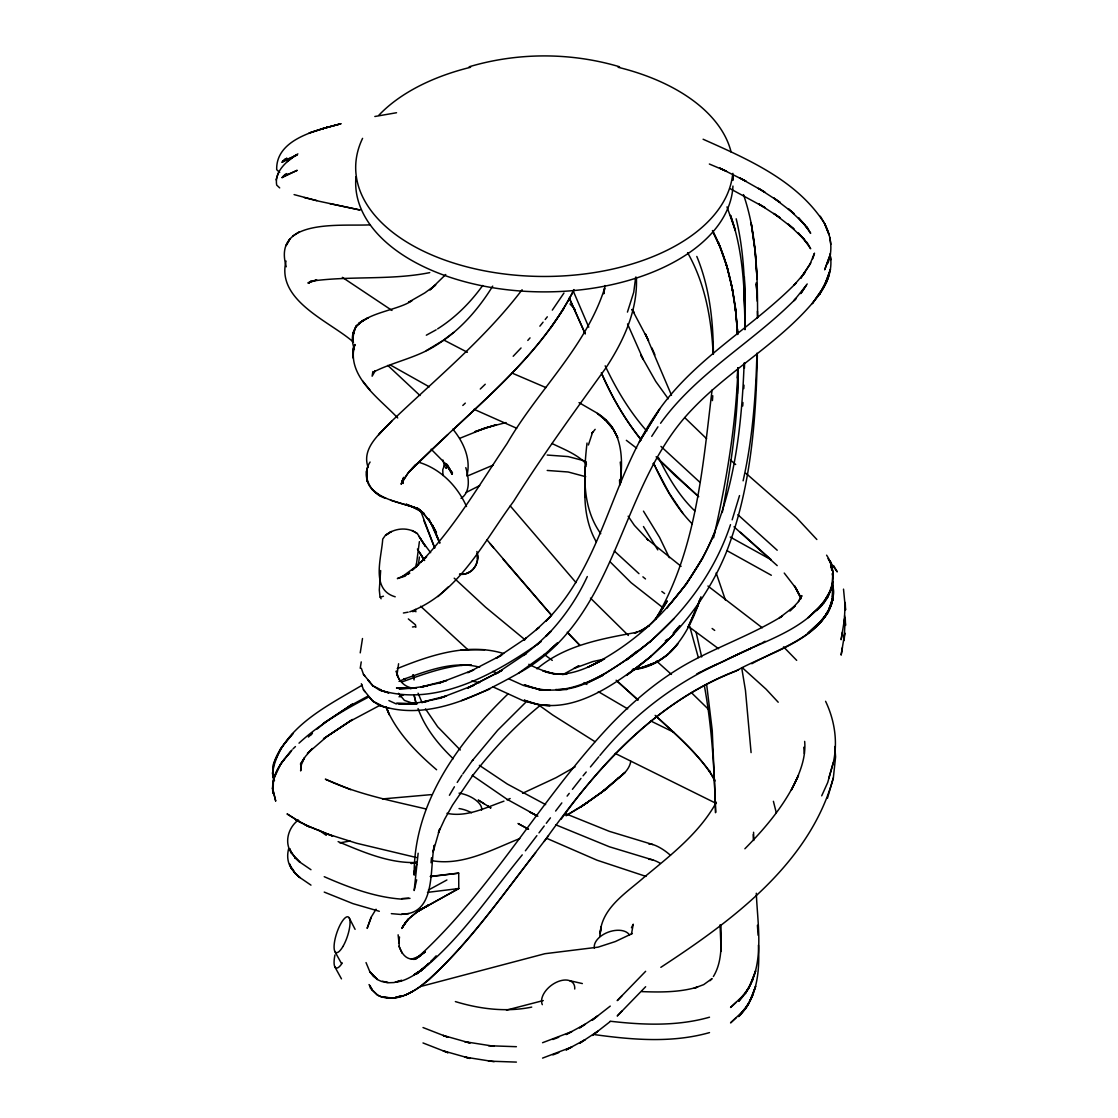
<?xml version="1.0" encoding="UTF-8"?>
<svg xmlns="http://www.w3.org/2000/svg" width="1118" height="1118" viewBox="0 0 1118 1118"><rect width="100%" height="100%" fill="white"/><g stroke="black" fill="none" stroke-linecap="round" stroke-linejoin="round"><path stroke-width="1.5" d="M744.909 329.251L744.308 276.677L745.049 305.997M745.007 329.712L744.308 292.091L745.133 325.1C744.56 288.206 743.009 250.418 730.515 215.327L735.392 230.601L726.98 206.9M586.042 466.527L586.293 461.804M416.469 566.91L416.497 563.821L416.301 567.203M757.599 317.54C757.445 276.356 757.082 233.941 743.484 194.602M587.02 443.049C583.512 473.543 581.877 507.432 600.757 533.677M584.966 481.634L585.189 467.114M584.966 497.035L585.189 482.515C583.875 502.876 585.986 523.937 596.327 541.937M737.964 367.71C736.077 425.092 726.379 481.984 713.55 537.856M738.201 367.976C738.243 416.567 731.242 464.822 722.284 512.477M738.09 371.819L738.146 369.052M737.768 368.171L737.489 378.247L737.768 367.99M737.489 393.662L738.173 368.004M744.155 362.987C741.639 429.647 733.897 498.335 702.551 558.287L686.2 584.169L666.887 607.94L686.2 584.169L702.551 558.287M744.434 368.213L744.574 363.126M756.942 353.19C755.768 395.982 752.596 438.997 743.107 480.81M757.347 354.853C756.006 421.766 750.681 489.964 726.099 552.865C705.779 602.42 670.059 644.723 626.415 675.44L650.928 656.42L650.187 657.118L673.958 634.046M477.148 553.592C480.111 564.394 470.888 576.077 459.498 574.191M619.875 484.234C623.662 458.967 622.488 427.928 597.417 413.506L605.984 420.55L613.181 429.13L617.765 437.683L611.812 426.894L613.181 429.13L604.992 419.516L605.984 420.55L597.892 413.548L579.026 402.634M416.497 563.821L419.39 541.629M620.7 482.85L621.287 472.648L620.266 462.083M742.729 405.988L742.939 402.522M743.763 388.631L743.973 385.165M273.072 769.645C281.946 727.413 328.357 705.388 362.274 685.11M273.072 785.046C273.491 771.196 283.357 759.877 292.077 749.94M301.008 765.369L300.658 770.931L301.413 764.628L304.403 757.822L300.435 764.237L305.396 756.481L312.481 748.473L307.394 753.462L327.294 736.217L352.491 719.489L323.479 738.774L350.535 720.886L349.012 721.795L380.218 705.165M832.071 600.324C823.211 635.89 779.889 647.769 751.813 663.743M832.295 596.942L832.98 586.838C834.042 598.326 831.065 610.121 823.267 618.827C830.269 608.905 835.677 597.208 832.658 584.854C837.843 636.519 769.771 651.179 735.49 671.261C662.401 699.672 606.068 756.523 561.138 819.187M712.068 390C702.705 467.771 696.276 550.853 655.358 619.47L667.306 600.953C660.095 612.734 652.563 625.926 639.244 631.614L649.39 625.521L642.319 630.049L634.451 633.067L637.302 632.215C602.113 638.741 565.275 644.89 536.975 668.857M712.418 400.579L712.767 395.744M431.031 862.747L431.492 857.758M288.71 848.506C286.851 855.326 287.34 862.844 291.672 868.672L289.646 864.032L291.532 868.728L295.278 873.507L299.945 877.588L294.9 872.892L291.826 868.113L295.278 873.507L294.9 872.892L299.149 877.057L310.972 885.135M828.787 778.198L833.357 762.434C837.927 741.667 834.671 720.369 825.587 701.293M827.418 798.336L833.357 777.835L835.579 756.886L834.797 746.517M588.403 444.992L592.652 432.149L591.813 433.463L595.139 429.34M635.709 277.068L633.738 292.231L627.436 312.104M380.651 570.543L379.295 590.011L380.05 597.222M398.651 943.354L399.517 936.982M418.356 565.303L419.39 557.03M396.904 675.565L398.595 663.743M599.807 935.864L601.135 926.808L600.142 933.6C601.554 907.9 626.541 892.751 643.954 877.392C670.674 855.242 699.379 833.19 716.386 802.263M605.034 285.523L603.776 293.796L604.628 288.276C585.804 347.418 537.576 390.629 507.055 443.58C479.79 483.982 455.012 526.676 421.039 561.991L426.615 556.75L412.221 570.222L417.908 565.107L402.815 576.217L409.761 573.143L397.365 578.593L405.415 576.063M360.234 652.87L362.498 638.518M360.234 668.271L361.24 661.898M372.867 371.553L372.126 376.193L375.215 370.91L374.013 371.749C394.151 361.645 417.042 357.69 436.16 345.224C459.666 330.746 478.322 309.462 492.717 286.11M402.62 481.872L403.235 478.141L401.082 484.262L407.958 473.18L415.658 464.906L408.867 471.992C465.94 413.716 535.284 364.244 573.786 290.442M418.146 853.244L414.163 890.543L416.679 879.838M842.427 632.159L841.127 639.692L844.761 617.583L844.104 625.172L845.236 602.49L845.515 610.023L843.517 589.13M842.427 647.574L841.127 655.092L844.761 632.984L844.104 640.572L845.236 617.891L845.515 625.423L844.593 615.78M631.446 934.215L633.249 924.223L631.446 927.702M369.667 697.52L372.643 701.056L379.519 705.542L388.826 708.323L380.581 705.654C427.719 721.417 477.889 695.983 518.263 673.371C619.372 618.478 617.457 486.735 692 409.579C731.396 367.934 784.319 340.347 819.382 294.481C827.655 282.952 833.217 268.376 829.975 254.107L830.814 259.781M739.515 495.581L732.15 519.842M368.339 465.186C357.257 496.755 397.659 501.283 417.964 508.676L406.1 504.176L418.048 509.403L424.183 513.637L418.384 508.886L424.63 514.839L430.737 522.875L436.467 532.965L433.756 527.64M833.357 762.434L827.711 782.53L821.702 795.82M833.357 777.835C809.684 863.851 731.997 920.701 660.836 967.336M446.962 465.172L446.026 468.4L447.186 464.375M466.751 475.989C471.475 459.302 463.341 441.862 452.832 429.13M354.56 345.196C346.342 376.347 379.435 398.357 397.715 417.978M416.679 864.438L414.023 872.641L415.519 867.638L414.163 875.142C413.478 803.227 458.254 741.975 507.907 694.04M279.696 187.908L276.691 185.085C274.189 171.222 287.326 160.489 297.863 153.879M812.772 258.733L814.505 253.269M752.875 979.634L745.217 993.734L749.116 987.487L738.732 1001.085C766.808 972.786 757.697 928.876 756.313 893.24M752.875 995.034L745.217 1009.135L749.116 1002.888L738.732 1016.5C757.711 998.15 759.807 969.963 758.423 945.129M414.023 872.641L415.323 868.644M276.062 179.844L278.284 173.094M354.937 344.749L352.841 351.122L354.783 344.414M700.944 596.788C690.672 629.364 670.562 666.566 632.257 669.738M699.463 600.534L697.199 607.13L699.98 599.136M730.501 524.649C712.25 579.837 673.539 626.709 626.415 660.039L650.928 641.019L650.187 641.704L673.958 618.645M827.739 263.429C833.203 250.558 831.079 235.563 824.553 223.488C797.386 180.529 747.872 159.217 703.11 139.233M829.263 274.581L826.719 281.68L819.382 294.481L827.432 279.262L819.382 294.481M286.054 261.067C275.922 300.868 330.495 321.663 353.498 342.192M753.127 977.649L755.67 970.871L749.689 986.174L752.554 979.061M753.127 993.05L755.67 986.272L749.689 1001.574L752.554 994.475M371.358 917.207L367.137 928.373L370.938 917.543L376.039 909.227M830.199 590.919C810.41 630.454 761.12 640.921 724.925 660.766C676.404 681.896 633.417 714.57 599.863 755.516M830.199 606.319L827.781 612.65L819.354 623.313C826.09 615.976 831.946 607.144 833.064 596.998L827.781 612.65L816.573 625.996C828.159 615.822 835.845 600.478 832.658 584.854M403.738 477.316L401.921 481.998L408.21 472.886L416.273 464.291L411.759 468.945M814.309 253.465L809.949 264.393L800.781 278.214L810.76 262.87M587.299 576.553C577.084 598.717 562.983 618.995 545.933 636.449L550.908 631.377L536.43 645.058L539.058 642.864L523.587 655.483L526.34 653.429L496.099 673.707L501.814 670.465L467.701 688.045L473.836 685.236L440.003 698.205L446.543 695.927L421.262 702.342L427.593 701.265L410.026 703.879L416.651 703.11L399.042 704.2L417.182 703.767L410.054 703.166L414.219 703.795M715.366 531.176C691.092 589.899 644.988 639.608 587.677 667.278L602.951 659.858C584.938 669.305 562.997 679.576 542.691 670.702L554.598 674M370.086 462.041C360.709 475.835 370.883 494.282 385.864 498.376M573.967 289.576C546.269 345.476 498.013 387.247 453.461 429.48M828.983 609.1C833.567 602.043 834 593.043 832.141 584.994C836.39 600.492 827.613 615.669 816.573 625.996M713.368 976.545C722.801 961.131 721.096 942.041 720.97 924.754M449.408 795.275L454.425 786.779M798.559 601.554L801.899 595.656L797.931 602.267L789.825 610.931L795.178 605.802L779.358 617.905L782.474 615.976C754.301 633.389 723.053 644.737 693.803 660.067C663.142 676.111 636.24 698.373 612.231 723.108C541.545 797.036 492.227 890.026 416.175 958.811L425.133 951.865L413.856 959.468L420.592 955.89L411.382 959.258L415.658 958.811M823.267 618.827L827.432 611.853M406.016 921.651L401.893 928.457C407.371 917.529 418.062 910.835 428.432 905.161L419.432 910.304L458.771 888.544L458.715 873.13L430.276 876.386M457.22 782.432L461.874 775.207M805.463 286.46L800.781 293.615L807.196 283.944M651.724 436.355L657.929 426.838M806.385 285.174L793.934 300.714L796.184 298.324C753.085 342.234 696.933 372.699 660.584 423.275M552.306 310.133L563.961 293.014M550.489 328.217L563.961 308.414M408 919.066L402.396 927.227L408.769 918.772L417.783 911.477L429.312 904.672L416.693 911.939L458.715 888.53L456.032 888.782M673.288 633.305L679.73 625.563M462.838 773.88L472.998 759.709L472.397 760.519L497.664 730.264L525.753 702.272M482.724 285.453C470.51 302.475 455.361 317.652 437.613 328.86M525.39 850.784L536.892 835.635M538.974 832.882L544.214 825.992M548.491 835.761C510.157 884.743 474.759 936.744 429.256 979.522C419.264 987.46 408.363 995.97 395.297 997.563L401.628 995.761L394.081 997.969L382.286 997.256L377.996 995.411L371.539 989.514M535.62 852.727C499.159 898.872 465.968 949.014 420.2 986.635C409.481 994.181 395.548 1001.323 382.216 996.781L387.764 997.591M445.285 463.215L442.756 469.686L442.966 475.485M546.283 823.281L550.433 817.845M555.618 811.053L561.837 802.906M544.214 841.407C594.734 770.414 654.743 701.182 738.551 669.85M522.106 289.744C484.597 339.006 436.397 378.415 391.873 420.983C380.246 433.421 361.114 448.136 368.143 467.394M522.246 854.879C489.6 894.735 460.714 939.232 419.893 971.472C412.276 976.154 404.464 981.436 395.297 982.163L401.628 980.36L394.081 982.554L387.569 982.806L382.216 981.366L387.764 982.191M567.106 796.114L569.244 793.389M572.43 789.308L580.969 778.435M539.882 326.176L543.068 322.166M545.193 319.496L547.303 316.813M284.601 758.912C277.096 768.555 270.766 780.881 273.058 793.431L273.435 779.484L280.814 763.692L291.029 751.296M802.822 275.154L804.876 272.554L793.934 285.3L796.184 282.924C751.995 327.798 694.334 358.934 657.929 411.424C611.392 476.282 603.357 563.304 545.933 621.049L550.908 615.976L536.43 629.658L539.058 627.464L523.587 640.083L526.34 638.015L496.099 658.306L501.814 655.05L467.701 672.645L473.836 669.836L440.003 682.805L446.543 680.513L421.262 686.927L427.593 685.865L410.026 688.478L416.651 687.71L399.042 688.786L412.151 688.297L396.569 688.003L412.151 688.297M738.732 1001.085L743.484 995.313L730.557 1007.472L736.133 1002.329M738.732 1016.5L743.484 1010.714L730.557 1022.886L736.133 1017.743M583.079 775.808L586.223 772.007M590.43 766.934L598.815 756.788M287.703 755.181L290.918 751.366M282.644 161.299L297.22 154.913L282.113 162.208L284.992 159.035M282.644 176.714L297.22 170.313L282.113 177.608L284.992 174.436M527.794 340.431L530.03 337.888M310.455 735.351L312.481 733.059L308.414 737.055M669.878 652.479L677.857 643.688C667.278 658.236 650.788 667.236 633.054 669.347M445.747 274.511L429.927 289.925L435.713 284.922L424.784 292.93L408.587 302.195L411.941 300.7C392.795 313.92 341.605 312.872 354.392 349.319M673.399 633.137L677.857 628.288M436.188 955.834L430.668 961.732L431.841 960.488M370.254 224.816C342.891 226.535 271.73 217.437 286.278 266.755M513.19 356.265L521.058 347.977M409.23 471.586L447.605 434.86M744.881 848.772C766.221 827.166 786.15 803.381 798.462 775.361L791.418 789.909C799.049 774.984 806.204 758.493 804.667 741.388M673.721 633.054L676.083 630.58M710.07 980.682L712.11 978.557L703.697 984.623L694.096 988.2L697.604 987.054C679.548 992.435 660.403 992.295 641.746 991.61M645.645 971.304L617.22 1000.61L622.083 995.607M645.645 986.719L617.22 1016.01L622.083 1011.007M391.873 420.983L383.558 429.438L389.455 423.442M309.393 282.672L311.279 280.786M409.747 611.826C458.813 593.7 484.024 541.154 513.567 501.437C542.37 455.655 574.177 411.941 605.774 368.074C623.439 341.256 637.917 310.203 636.38 277.404M429.578 962.724L420.424 971.039L428.501 963.968M480.265 389.036L485.24 384.243M293.07 748.822L295.445 746.558M299.009 743.163C319.455 724.24 343.771 710.112 368.311 697.213M437.99 596.607L448.318 586.88M462.81 405.457L465.298 403.123M419.236 972.017L413.856 974.882L425.133 967.28L416.175 974.225L428.781 963.492M549.93 649.712L557.589 642.906L545.221 653.89L518.263 673.371M428.194 964.191L416.888 973.457L423.065 968.971L418.37 972.367L419.32 971.808L415.141 973.988L419.404 971.877M282.113 162.208L286.809 158.169L282.784 161.607M282.113 177.608L286.809 173.583L282.784 177.007M540.986 704.815C515.258 725.54 492.535 749.787 472.397 775.934L472.998 775.109L452.566 805.072L444.684 819.117L438.438 832.575L439.709 829.039L433.113 851.944L434.315 845.292C429.382 868.043 436.551 914.454 401.795 914.091L408.755 913.644M619.232 777.443L600.687 793.081L580.619 807.056L566.113 815.679M298.436 819.997C288.276 827.348 283.818 842.692 291.672 853.272L289.646 848.632L291.532 853.313L299.945 862.188L294.9 857.492L295.278 858.093L291.826 852.699M310.329 281.554L308.428 283.12L311.195 281.457L307.981 282.938L316.17 280.255M636.743 651.305L625.144 660.612L605.341 673.525L587.677 682.679L602.951 675.272C588.264 682.651 572.751 690.589 555.786 689.485M316.646 729.341L327.294 720.817L352.491 704.088L323.479 723.374L327.294 720.817M453.629 332.451L443.105 340.445L426.321 350.619M650.928 641.019C616.507 667.767 570.39 703.767 524.328 684.831L540.246 689.764L550.182 690.183L538.638 689.568L540.246 689.764L523.462 685.446L509.207 679.045M650.928 656.42C616.507 683.182 570.39 719.181 524.328 700.245M287.41 161.537L295.445 155.29M610.26 1006.102L592.372 1020.063L597.697 1015.899L579.529 1027.903L585.091 1024.326L566.099 1034.541L571.843 1031.607L542.565 1042.703M610.26 1021.517L592.372 1035.464L597.697 1031.313L579.529 1043.318L585.091 1039.726L566.099 1049.942L571.843 1047.007L542.565 1058.103M665.699 640.852L667.823 639.216L665.266 640.963M422.8 953.668L425.133 951.865M422.8 969.082L425.133 967.28M541.098 641.634C496.713 673.036 436.803 707.596 380.581 690.239L388.826 692.922L379.519 690.141L372.643 685.655L367.682 679.758L373.3 686.089L372.643 685.655L381.098 689.904M461.049 498.39C470.916 491.85 468.805 477.498 465.787 467.645M586.964 802.794L606.808 788.483L625.004 772.426L600.687 793.081L606.808 788.483L580.619 807.056L586.964 802.794L566.239 815.497M391.342 531.469L385.934 535.187C394.5 527.864 408.266 526.732 417.405 533.649L425.469 546.464L418.929 536.305M667.823 654.617L655.19 663.002L641.369 667.767L657.58 661.646L643.912 667.222L632.872 669.361M292.623 236.108L299.4 231.706M391.048 531.651L385.542 535.117L382.719 539.1C381.587 557.728 370.337 589.577 395.213 596.802M466.038 492.507L479.678 485.575M446.907 879.978L428.348 890.082M762.196 642.878L765.089 641.243M575.113 766.878L556.023 777.695L522.581 793.277M460.085 574.051C472.229 575.532 480.447 562.48 476.869 551.523M426.321 335.204L436.16 329.824M501.814 670.465L467.701 688.045M562.787 674.657L578.858 665.853L574.093 668.396L592.764 661.576L604.572 659.033M349.012 706.38L368.227 695.969M405.848 994.922L412.612 991.345M468.833 475.429L493.345 465.032M698.443 673.05L699.63 672.449M696.612 674.056L703.627 670.493M383.446 596.215L380.33 597.194L381.098 598.759M760.995 643.423L702.691 670.968M705.039 669.78L716.303 664.441M632.369 933.474L615.333 941.552L598.13 947.142L544.913 953.71L420.27 986.593M459.889 438.27L486.19 427.691L506.077 422.562M751.086 648.342L728.028 659.033M397.211 668.62C430.472 655.134 467.827 642.543 503.715 653.555M399.014 681.393L405.289 678.612L403.836 679.157C427.873 670.702 453.88 660.333 479.636 667.208M399.014 696.807L403.724 694.711M519.758 838.57C492.353 849.387 463.914 865.556 433.421 860.93M467.086 573.087L469.099 572.234M503.939 801.159C485.785 807.559 466.779 817.524 446.962 813.331M507.041 799.845L510.157 798.531M489.81 689.065L461.566 700.581M552.879 1039.502L558.762 1037.238M552.879 1054.917L558.762 1052.639M401.781 681.98C424.197 674.028 447.004 665.266 471.111 664.763L461.007 665.378M506.468 1010.113L543.264 1000.554M469.155 66.773C517.872 52.294 570.837 52.294 619.554 66.773M340.85 123.763L320.614 129.199L340.85 123.763C317.973 129.884 275.811 138.646 276.691 169.67L279.696 172.493M316.729 279.905L312.663 280.981C351.485 275.755 391.146 280.366 429.745 272.624M709.511 1017.198C677.312 1026.408 643.13 1025.024 610.218 1021.223M709.511 1032.599C672.184 1043.206 632.564 1039.852 594.636 1034.625M458.646 873.172L430.514 876.638M458.771 888.544L427.481 892.388M421.262 686.927L439.933 682.874M421.262 702.342L439.933 698.275M416.916 862.216L410.991 863.473L416.721 862.551M403.402 612.999L408.14 612.147M339.83 842.86L350.004 841.015M374.837 116.496L396.527 112.736M531.721 1007.094C506.314 1012.377 479.985 1009.079 455.375 1001.588M412.472 611.588L415.351 611.183M412.472 626.988L415.351 626.583M382.524 798.923L431.31 794.619M416.427 862.495C389.12 863.529 362.889 851.916 338.125 841.616M408.755 898.243L401.795 898.69L410.013 898.355M461.007 649.977L484.639 649.698M566.854 674.168C553.424 675.286 540.581 670.297 528.842 664.288M558.175 689.61L566.854 689.568M488.468 1045.721L516.404 1046.7M488.468 1061.122L516.404 1062.1M411.298 688.129L408.084 688.045L411.117 688.157M547.219 455.054L568.168 456.591L584.295 460.812M547.219 470.454L568.168 471.992L585.706 476.701M414.331 688.129L410.054 687.766L412.821 688.185M401.53 899.124C374.572 897.181 348.802 887.454 324.234 876.694M391.328 913.644L401.53 914.524M494.114 1046.294L464.809 1041.683L470.119 1043.038L443.133 1035.408L448.066 1037.322L423.009 1027.54M494.114 1061.709L464.809 1057.083L470.119 1058.439L443.133 1050.808L448.066 1052.737L423.009 1042.954M471.628 681.072L479.636 682.623M414.051 688.283C404.73 687.71 397.477 680.051 396.261 671.024L398.958 679.325M414.051 703.683L404.367 700.371L398.511 693.3M329.936 203.63L360.15 210.03L319.189 201.268L294.09 194.602M411.787 959.076C404.66 958.629 401.013 951.795 398.888 945.842L402.214 953.361M569.635 980.668L582.352 983.56M416.525 857.548L356.502 843.224L326.917 833.86M425.958 808.957C391.957 800.879 357.145 794.199 325.352 779.176L350.717 789.685M304.222 197.551L316.813 200.681M379.323 911.296L352.967 903.637L324.234 892.094M652.842 844.551L609.338 831.345L565.401 813.611M652.842 859.952L609.338 846.759L555.646 824.763M646.008 876.414L597.04 860.203L546.576 838.276M396.163 703.893L388.91 700.567M524.328 700.217L540.246 705.165L550.182 705.584L538.638 704.983L540.246 705.165L523.462 700.846L492.842 686.815M390.629 500.193L416.427 508.047M419.11 462.363C440.646 468.903 457.528 486.246 466.513 506.524M492.842 671.401L497.622 673.218M709.357 164.025L726.532 171.264L719.685 168.091L746.069 181.228L739.361 177.734L764.894 192.17L758.423 188.299L780.043 202.358L773.852 198.054L793.976 213.622L788.26 208.703L803.437 223.223L798.364 217.633L807.406 228.24L803.786 223.432M545.877 387.555L511.988 373.049M516.67 428.264L474.046 409.314M381.811 981.562L377.101 979.466L370.198 972.017L373.272 976.28L377.423 979.312L370.1 972.353L366.033 962.584M381.811 996.963L377.101 994.866L370.1 987.753M552.082 443.539C564.003 449.394 577.195 454.215 586.461 464.096M410.222 505.713L422.674 512.449L416.832 507.684L423.233 513.344L429.536 521.086L435.531 531.106L432.093 524.454L439.584 542.691M545.654 804.625L507.306 784.039L479.37 765.341M650.592 720.914L673.944 732.332M730.543 188.9L764.894 207.585L758.423 203.714L780.043 217.758L773.852 213.468L793.976 229.022L788.26 224.117L803.437 238.623L798.364 233.033L807.406 243.64L802.892 237.645L810.662 248.769L806.958 242.299M381.098 705.304L372.643 701.056L373.3 701.489L369.932 697.688M537.884 816.196L529.555 811.934L536.808 815.637M417.405 533.649L412.011 530.463M536.626 815.581L507.306 799.44L472.355 775.417M528.017 828.913L517.983 823.491M467.38 352.268L443.986 340.124M615.249 753.434L716.359 803.493M627.701 708.868L598.326 691.637M518.626 823.896L528.562 829.235M429.284 386.842L390.336 364.985M730.208 537.031L771.336 559.852M727.161 550.755L771.336 575.267M594.944 741.653L552.753 715.031L539.1 705.276M490.634 807.797L487.644 806.036L490.606 807.825M391.985 310.441L342.346 277.362M490.774 807.867L478.238 800.069L484.206 803.786M584.085 682.581L586.866 684.468M310.972 869.72L299.149 861.643L294.9 857.492M408.336 618.925L415.449 624.808L415.882 627.198M319.357 830.45L326.26 835.328M707.932 586.028L762.28 627.799M688.339 626.346L718.581 648.733M544.061 654.337L552.292 660.403M681.086 566.323L646.805 538.806L648.202 540.05L634.381 525.362L628.148 516.209M661.842 591.478L664.609 593.56M663.226 607.926L631.111 582.702L610.33 562.061M712.124 628.484L714.709 630.426M626.346 440.324L636.631 448.206M524.999 639.734L485.519 607.158L454.201 578.174M374.572 491.347L371.861 489.181L380.539 496.14M638.965 573.66L614.285 550.964M642.892 576.832L645.505 578.956M737.894 514.713L777.206 550.224M734.009 526.83L777.206 565.624M745.916 473.263L796.491 517.62L816.853 539.505M742.156 667.572L766.082 689.177L778.212 702.23M730.557 460.127L735.672 464.501M700.036 482.417L660.934 446.403M698.722 496.685L674.573 475.136L656.126 456.773M698.261 496.364L657.733 458.45M740.451 532.266L771.154 559.671M468.414 650.201L420.62 606.249M436.607 769.757C416.203 752.232 396.401 732.304 385.989 707.065M671.443 674.433L656.504 661.045M637.735 699.742L616.158 680.233M638.085 700.05L616.815 680.82M655.176 715.394C676.586 735.281 699.756 754.412 714.681 779.917M657.51 717.476C676.292 734.582 695.284 751.799 710.405 772.37L709.245 770.54L714.961 781.035M419.991 395.52L387.778 365.404M694.823 510.898C679.115 496.029 668.159 476.995 658.572 457.807M706.618 438.745L684.649 417.545M783.536 646.861L796.687 660.361M628.344 635.457L590.486 598.13M460.281 749.996L437.613 726.714L425.483 708.882M453.251 758.759C438.466 744.602 425.008 728.07 418.076 708.588M691.287 692.545L708.211 709.078M431.157 449.212L442.672 460.84L452.497 472.998L445.858 463.97L452.175 474.256L449.282 468.232M579.851 645.282L567.231 632.215M567.692 632.718L579.417 644.918M576.036 582.618L510.255 505.951M569.998 303.956L575.309 309.812M652.996 463.607L655.246 466.122M653.625 463.187C663.575 485.114 675.258 506.636 692.28 523.937M646.805 431.059C629.616 411.662 616.2 389.19 605.173 365.824M503.1 559.224L551.635 615.375L490.047 543.53M486.875 539.701L493.541 547.736M362.623 380.972L370.002 390.056M361.338 668.298L363.448 674.266L369.862 682.176M361.338 683.713L363.448 689.68L369.862 697.576M828.005 558.651L830.688 562.005M430.654 552.683L422.157 541.364M668.257 398.805L655.749 381.434L640.866 355.161L643.297 359.549L627.533 323.927M784.235 573.059L796.268 588.641L800.53 597.012L794.409 585.748L801.033 598.717M363.448 674.266L364.985 676.306M363.448 689.68L364.985 691.707M641.383 439.933C624.934 419.571 611.658 396.792 601.302 372.783M640.027 438.563C624.459 418.677 611.728 396.666 601.722 373.51M445.858 463.97L448.164 467.128M417.405 549.064L424.001 559.335M829.221 560.621L837.256 571.871L833.609 565.624M682.972 513.511L669.109 492.982L655.483 467.282M803.856 223.628L810.662 233.355L806.958 226.884M418.929 551.719L424.588 560.523L422.157 556.778M632.187 309.714L634.018 312.593L632.243 309.602M643.465 511.136L659.564 537.395L669.347 557.7M643.465 526.536L657.775 549.888M369.01 984.581L372.112 989.654L369.806 985.461M824.553 223.488L829.053 234.626L824.553 223.488L820.305 216.249M420.186 538.051L421.947 541.07M420.186 553.466L421.947 556.471M687.598 252.682C705.165 283.469 711.537 319.259 713.144 354.294M632.061 309.462L648.552 340.655L645.379 333.933L671.499 395.227M334.813 951.418L341.465 963.464M334.813 966.818L341.465 978.865M439.374 542.286L428.949 518.808M422.129 702.775L418.076 693.188M349.305 918.074L355.091 929.351M712.935 231.51C728.419 261.081 734.847 294.607 737.069 327.658M569.286 298.031L585.273 333.947M573.045 290.54L588.767 327.197M569.341 298.282L585.021 333.402M447.829 465.242L452.175 474.256M712.613 231.244L720.453 247.679L712.446 230.546M399.196 693.901L400.496 696.766M434.72 547.988L420.424 510.325M434.65 547.848L423.806 520.457M696.807 256.441C709.581 287.326 713.312 321.173 713.368 354.364M651.906 347.936L654.924 354.867M433.728 527.85L439.933 543.082M826.593 555.171C838.793 573.338 832.728 597.194 816.573 610.596L827.781 597.236L833.064 581.598L831.848 588.292L823.267 603.427L831.848 588.292L832.98 571.424L830.604 565.359M387.415 709.986L389.316 714.835L386.241 706.925M716.163 572.933L725.442 600.142M773.404 801.313L776.255 812.66M416.301 703.683L414.079 695.326M689.652 626.178L698.331 657.566M415.994 703.781L414.177 695.284M415.449 609.408L415.882 611.798M442.966 460.071L444.629 466.653M736.189 218.807C743.4 248.517 744.784 279.248 745.133 309.7M832.295 584.77L833.134 588.152L832.7 599.751L832.477 585.301M274.469 780.685C267.943 762.797 281.904 745.972 293.07 733.422L280.814 748.277L273.435 764.083L273.058 778.016L272.485 772.65L273.197 775.738M696.109 632.285L701.671 656.979M413.059 674.825L414.079 679.926M831.582 567.874L830.213 560.998L831.792 570.432M413.255 674.741L413.87 678.165M832.323 573.59L833.12 578.299L832.463 573.841M832.323 588.99L833.12 593.714L832.463 589.242M741.807 668.382L745.468 690.435L751.086 752.61M706.744 685.25L712.236 730.417L715.772 812.213M704.34 685.627C712.026 727.538 714.444 770.176 715.45 812.716M402.494 480.321L402.983 483.479L402.69 480.223M830.814 244.367L829.78 237.282M398.12 934.802L399.196 944.878M803.758 747.271L804.359 753.616M737.028 327.532C735.462 298.338 729.523 269.34 718.301 242.285L727.622 268.795L726.029 263.275L732.653 290.484L731.577 284.908L735.868 312.425L735.295 306.849L737.614 333.961L737.433 328.874L737.559 333.038M756.369 283.734L757.249 301.231M756.369 284.182L757.11 294.565L756.299 282.63M757.417 925.257L758.102 935.277M720.048 924.838L721.18 951.418M619.917 485.016L619.624 479.943L619.693 484.513M753.574 832.253L753.756 840.498M753.266 834.475L753.378 839.422M757.431 311.209L757.571 317.861M477.386 558.651L477.344 555.394M732.891 173.332L732.891 180.18M732.947 186.063A188.676 108.935 0 0 1 536.277 291.784A188.676 108.935 0 0 1 355.985 176.728M732.723 176.728A188.676 108.935 0 0 1 732.947 179.844M732.542 175.316A188.676 108.935 0 0 1 512.184 274.874A188.676 108.935 0 0 1 362.581 138.352M378.764 115.336A188.676 108.935 0 0 1 470.594 67.276M618.114 67.276A188.676 108.935 0 0 1 731.102 152.034M594.385 948.204A18.866 11.348 -20 0 1 608.276 932.146A18.866 11.348 -20 0 1 629.546 935.067M648.733 859.337A18.866 5.953 35.8 0 1 660.305 863.306M648.733 843.936A18.866 5.953 35.8 0 1 670.493 855.354M630.734 761.26A18.866 10.831 -39.3 0 1 617.695 778.421M459.051 808.552A18.866 9.056 21.3 0 1 471.544 812.772M459.051 793.151A18.866 9.056 21.3 0 1 481.523 810.215M342.304 962.933A18.866 5.59 -71.5 0 1 334.953 954.982M542.314 1004.663A18.866 11.501 -36.9 0 1 556.247 982.359A18.866 11.501 -36.9 0 1 574.722 989.025M353.106 338.461L352.841 342.415L353.567 331.864L353.106 338.461M353.106 353.861L352.841 357.816L353.567 347.265L353.106 353.861M354.56 329.782L352.841 335.721L355.985 326.163L363.574 320.083L355.985 326.163L354.56 329.782M830.422 254.038L824.735 269.62L830.422 254.038M830.422 269.438L824.735 285.034L830.422 269.438M699.337 601.596L688.017 627.366L699.337 601.596M640.852 439.346L639.398 441.889L659.62 409.146L640.852 439.346M287.983 242.285L286.054 245.653L289.967 238.917L287.983 242.285M821.898 289.8L812.381 303.537L821.898 289.8M381.168 431.995L378.611 434.79L386.087 426.783L381.168 431.995M821.758 604.964L808.146 617.583L821.758 604.964M821.758 620.378L808.146 632.998L821.758 620.378M363.21 320.559L358.948 323.13L368.339 317.652L363.21 320.559M483.996 428.418L474.591 431.814L496.616 424.644L483.996 428.418M315.695 130.904L309.085 133.042L327.532 127.228L315.695 130.904M412.151 703.711L396.569 703.404L412.151 703.711M332.479 835.998L305.312 824.958L332.479 835.998M310.469 827.39L295.739 819.801L310.469 827.39M300.602 822.443L287.242 814.016L300.602 822.443M275.671 800.921L272.485 788.05L275.671 800.921M755.237 251.885L751.128 222.678L755.237 251.885L757.11 279.165L754.874 248L755.237 251.885M367.305 481.271L366.564 470.971L367.305 481.271M737.614 334.436L737.321 330.984L737.614 334.436M342.933 946.499A18.866 5.59 -71.5 0 0 348.509 917.081A18.866 5.59 -71.5 0 0 334.743 940.643A18.866 5.59 -71.5 0 0 342.933 946.499"/></g></svg>
